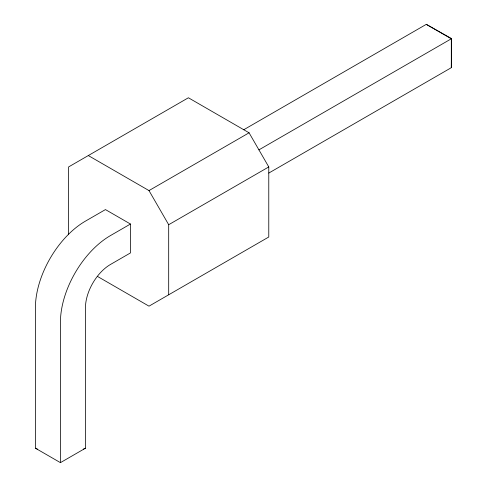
<?xml version="1.0" encoding="UTF-8"?>
<svg xmlns="http://www.w3.org/2000/svg" width="487" height="487" viewBox="0 0 487 487"><rect width="100%" height="100%" fill="white"/><g stroke="black" fill="none" stroke-linecap="round" stroke-linejoin="round"><path stroke-width="0.73" d="M268.775 173.074L451.309 67.687L451.595 38.631L426.289 24.35L243.756 129.737M88.305 155.554L148.992 190.587L249.076 132.805L268.775 166.931L268.775 236.999L148.992 306.159L97.443 276.397M451.595 38.631L258.889 149.886M130.467 224.032L110.47 235.574A70.773 40.859 -60 0 0 60.431 322.254L60.431 462.65L85.45 448.204L85.45 307.808A35.387 20.43 -60 0 1 110.47 264.471L130.467 252.923L130.467 224.032L105.448 209.587L85.45 221.128A70.773 40.859 -60 0 0 35.405 307.808L35.405 448.204L60.431 462.65M168.691 294.781L168.691 224.714L268.775 166.931M83.405 449.099L85.45 448.204M35.405 448.204L37.456 449.099M426.289 24.35L451.309 38.796L451.309 67.687M249.076 132.805L188.396 97.771L68.606 166.931L68.606 234.74M148.992 190.587L168.691 224.714"/></g></svg>
